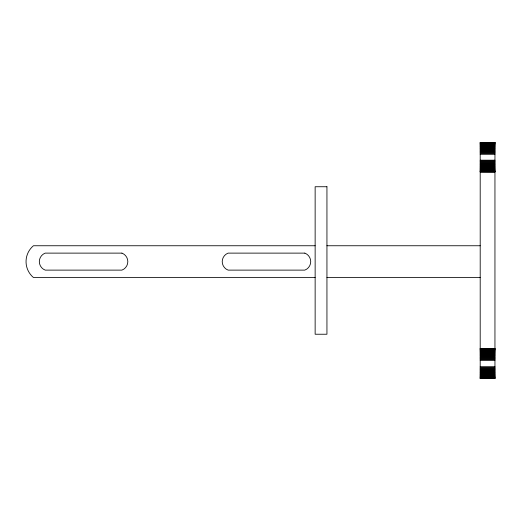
<?xml version="1.0" encoding="UTF-8"?>
<svg xmlns="http://www.w3.org/2000/svg" width="521" height="521" viewBox="0 0 521 521"><rect width="100%" height="100%" fill="white"/><g stroke="black" fill="none" stroke-linecap="round" stroke-linejoin="round"><path stroke-width="0.78" d="M480.199 142.611L494.95 142.611M480.199 142.747L494.95 142.747M480.199 142.943L494.95 142.943M480.199 143.184L494.95 143.184M480.199 143.477L494.95 143.477M480.199 143.829L494.95 143.829M480.199 144.219L494.95 144.219M480.199 144.662L494.95 144.662M480.199 145.151L494.95 145.151M480.199 145.678L494.95 145.678M480.199 146.251L494.95 146.251M480.199 146.863L494.95 146.863M480.199 147.495L494.95 147.495M480.199 148.179L494.95 148.179M480.199 148.876L494.95 148.876M480.199 149.599L494.95 149.599M480.199 150.348L494.95 150.348M480.199 151.123L494.95 151.123M480.199 151.898L494.95 151.898M480.199 152.699L494.95 152.699M480.199 153.5L494.95 153.5M480.199 154.307L494.95 154.307M480.199 160.188L494.95 160.188M480.199 160.989L494.95 160.989M480.199 161.79L494.95 161.79M480.199 162.591L494.95 162.591M480.199 163.366L494.95 163.366M480.199 164.141L494.95 164.141M480.199 164.89L494.95 164.89M480.199 165.619L494.95 165.619M480.199 166.316L494.95 166.316M480.199 166.994L494.95 166.994M480.199 167.625L494.95 167.625M480.199 168.244L494.95 168.244M480.199 168.811L494.95 168.811M480.199 169.338L494.95 169.338M480.199 169.826L494.95 169.826M480.199 170.269L494.95 170.269M480.199 170.66L494.95 170.66M480.199 171.012L494.95 171.012M480.199 171.311L494.95 171.311M480.199 171.546L494.95 171.546M480.199 171.741L494.95 171.741M480.199 171.878L494.95 171.956M480.199 171.982L494.95 171.982M315.14 245.749L33.422 245.749A20.768 20.768 0 0 0 33.422 277.498L315.14 277.498M326.941 245.749L480.199 245.749M326.941 277.498L480.199 277.498M480.199 348.614L494.95 348.647M480.199 348.725L494.95 348.725M480.199 348.862L494.95 348.862M480.199 349.05L494.95 349.05M480.199 349.298L494.95 349.298M480.199 349.598L494.95 349.598M480.199 349.936L494.95 349.936M480.199 350.34L494.95 350.34M480.199 350.783L494.95 350.783M480.199 351.265L494.95 351.265M480.199 351.799L494.95 351.799M480.199 352.365L494.95 352.365M480.199 352.971L494.95 352.971M480.199 353.616L494.95 353.616M480.199 354.287L494.95 354.287M480.199 354.99L494.95 354.99M480.199 355.719L494.95 355.719M480.199 356.468L494.95 356.468M480.199 357.23L494.95 357.23M480.199 358.018L494.95 358.018M480.199 358.813L494.95 358.813M480.199 359.614L494.95 359.614M480.199 360.415L494.95 360.415M480.199 366.693L494.95 366.693M480.199 367.5L494.95 367.5M480.199 368.301L494.95 368.301M480.199 369.102L494.95 369.102M480.199 369.877L494.95 369.877M480.199 370.652L494.95 370.652M480.199 371.401L494.95 371.401M480.199 372.124L494.95 372.124M480.199 372.821L494.95 372.821M480.199 373.505L494.95 373.505M480.199 374.137L494.95 374.137M480.199 374.749L494.95 374.749M480.199 375.322L494.95 375.322M480.199 375.849L494.95 375.849M480.199 376.338L494.95 376.338M480.199 376.781L494.95 376.781M480.199 377.171L494.95 377.171M480.199 377.517L494.95 377.517M480.199 377.816L494.95 377.816M480.199 378.057L494.95 378.057M480.199 378.253L494.95 378.253M480.199 378.389L494.95 378.389M494.95 142.507L480.199 142.507L480.199 378.493L494.95 378.467L494.95 142.507M326.941 186.739L315.14 186.739L315.14 334.235L326.941 334.235L326.941 186.739M121.921 253.121L45.223 253.121A9.072 9.072 0 0 0 45.223 270.119L121.921 270.119A9.072 9.072 0 0 0 121.921 253.121M304.818 253.121L228.12 253.121A9.072 9.072 0 0 0 228.12 270.119L304.818 270.119A9.072 9.072 0 0 0 304.818 253.121"/></g></svg>
